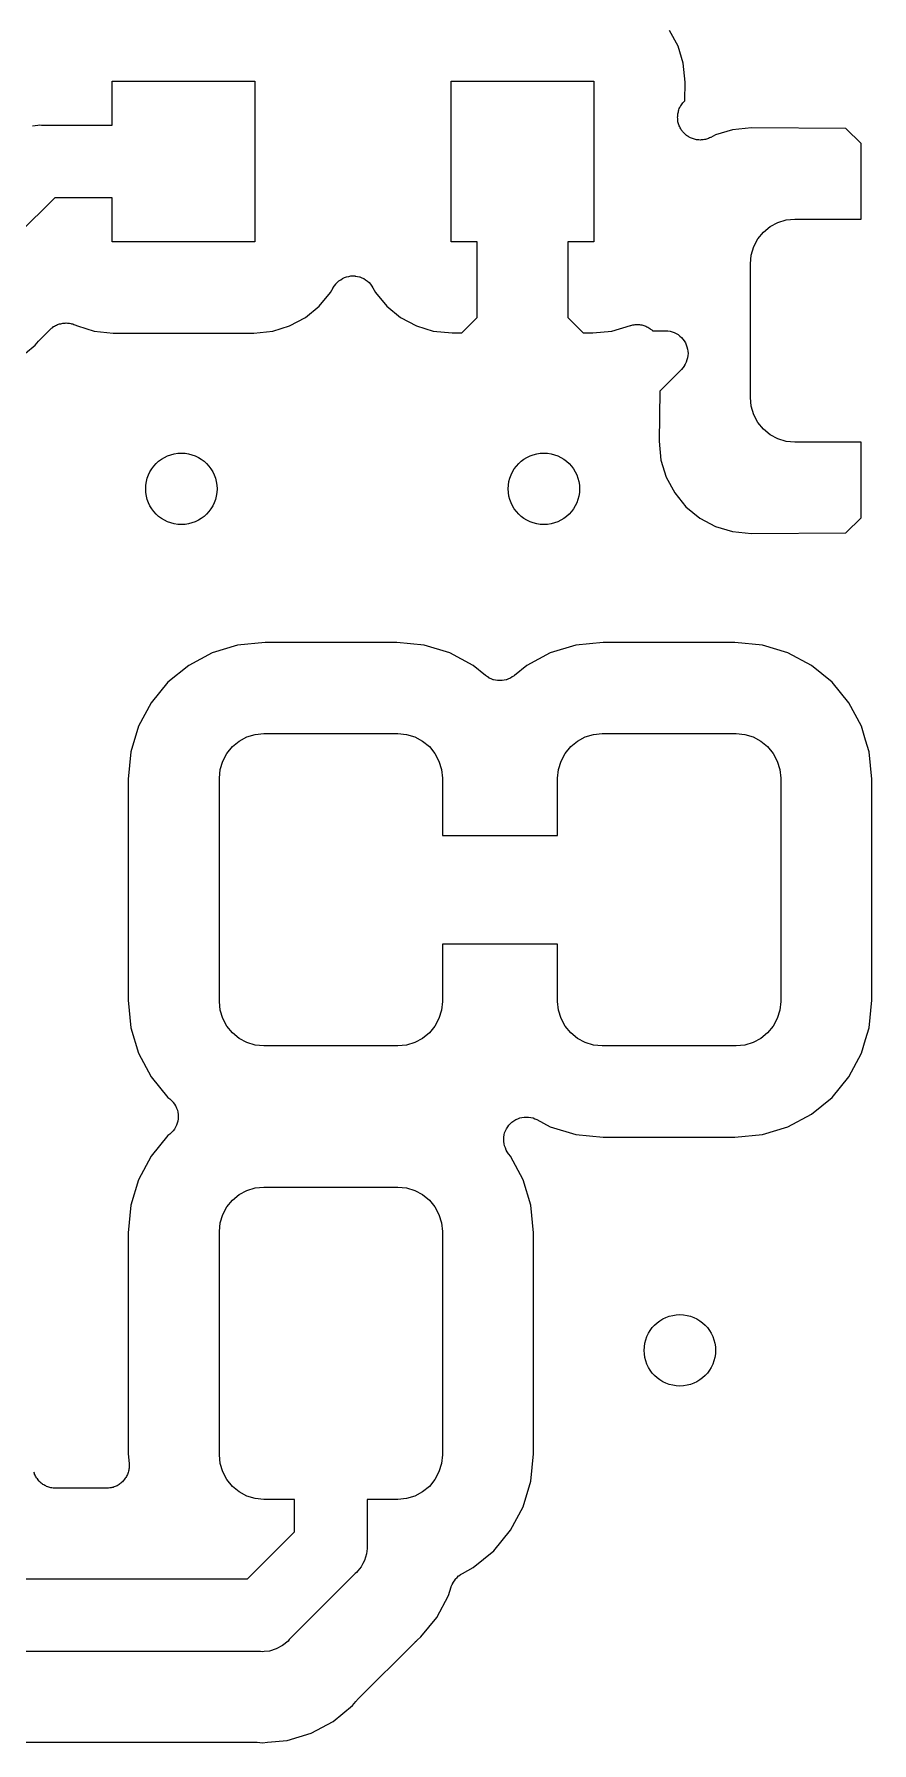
# Model space of a CAD drawing. Extents: x 105 to 193.4, y -145.7 to -72.2.
# Drawn here: x 172.15 to 176.84, y -93.13 to -83.56 of the extents above; entities that cross this region are included whole.
import ezdxf

# ---------------------------------------------------------------- set-up
doc = ezdxf.new("R2010")
doc.units = 0
doc.layers.add('BLACK', color=7, linetype='CONTINUOUS')

msp = doc.modelspace()

# ---------------------------------------------------------------- linework, layer by layer
at = {"layer": 'BLACK', "linetype": 'CONTINUOUS'}
for p, q in [((175.758, -83.6267), (175.71, -83.5384)), ((175.787, -83.7224), (175.758, -83.6267)), ((175.797, -83.8271), (175.787, -83.7224)), ((172.586, -84.0688), (172.586, -83.822)), ((172.586, -83.822), (173.386, -83.822)), ((173.386, -83.822), (173.386, -84.722)), ((174.486, -84.722), (174.486, -83.822)), ((174.486, -83.822), (175.286, -83.822)), ((175.286, -83.822), (175.286, -84.722)), ((175.795, -83.9327), (175.797, -83.8271)), ((175.784, -83.9444), (175.788, -83.94)), ((175.788, -83.94), (175.792, -83.9353)), ((175.792, -83.9353), (175.795, -83.9327)), ((175.755, -84.0247), (175.756, -84.0184)), ((175.756, -84.0308), (175.755, -84.0247)), ((175.756, -84.0121), (175.757, -84.0061)), ((175.756, -84.0184), (175.756, -84.0121)), ((175.756, -84.0369), (175.756, -84.0308)), ((175.757, -84.0431), (175.756, -84.0369)), ((175.757, -84.0061), (175.758, -84)), ((175.758, -84), (175.76, -83.994)), ((175.76, -83.994), (175.761, -83.9878)), ((175.761, -83.9878), (175.763, -83.9822)), ((175.763, -83.9822), (175.765, -83.9763)), ((175.765, -83.9763), (175.768, -83.9707)), ((175.768, -83.9707), (175.77, -83.9649)), ((175.77, -83.9649), (175.774, -83.9598)), ((175.774, -83.9598), (175.777, -83.9544)), ((175.777, -83.9544), (175.781, -83.9496)), ((175.781, -83.9496), (175.784, -83.9444)), ((172.14, -84.0717), (172.17, -84.0688)), ((172.17, -84.0688), (172.18, -84.0678)), ((172.17, -84.0688), (172.17, -84.0688)), ((172.18, -84.0678), (172.19, -84.0688)), ((172.19, -84.0688), (172.586, -84.0688)), ((175.757, -84.0493), (175.757, -84.0431)), ((175.759, -84.0552), (175.757, -84.0493)), ((175.76, -84.0612), (175.759, -84.0552)), ((175.763, -84.0671), (175.76, -84.0612)), ((175.765, -84.0731), (175.763, -84.0671)), ((175.767, -84.0785), (175.765, -84.0731)), ((175.77, -84.0842), (175.767, -84.0785)), ((175.773, -84.0894), (175.77, -84.0842)), ((175.776, -84.095), (175.773, -84.0894)), ((175.78, -84.0998), (175.776, -84.095)), ((175.783, -84.1049), (175.78, -84.0998)), ((175.788, -84.1094), (175.783, -84.1049)), ((175.792, -84.1143), (175.788, -84.1094)), ((175.796, -84.1182), (175.792, -84.1143)), ((175.801, -84.1226), (175.796, -84.1182)), ((175.806, -84.1261), (175.801, -84.1226)), ((175.811, -84.1301), (175.806, -84.1261)), ((175.816, -84.1331), (175.811, -84.1301)), ((175.821, -84.1365), (175.816, -84.1331)), ((175.968, -84.1234), (175.942, -84.1371)), ((176.063, -84.0944), (175.968, -84.1234)), ((176.169, -84.084), (176.063, -84.0944)), ((176.699, -84.0867), (176.169, -84.084)), ((176.784, -84.1714), (176.699, -84.0867)), ((175.827, -84.139), (175.821, -84.1365)), ((175.833, -84.142), (175.827, -84.139)), ((175.838, -84.1438), (175.833, -84.142)), ((175.844, -84.1462), (175.838, -84.1438)), ((175.85, -84.1475), (175.844, -84.1462)), ((175.856, -84.1494), (175.85, -84.1475)), ((175.862, -84.1501), (175.856, -84.1494)), ((175.868, -84.1513), (175.862, -84.1501)), ((175.875, -84.1514), (175.868, -84.1513)), ((175.881, -84.1521), (175.875, -84.1514)), ((175.887, -84.1516), (175.881, -84.1521)), ((175.893, -84.1516), (175.887, -84.1516)), ((175.899, -84.1505), (175.893, -84.1516)), ((175.906, -84.1499), (175.899, -84.1505)), ((175.911, -84.1482), (175.906, -84.1499)), ((175.917, -84.1471), (175.911, -84.1482)), ((175.923, -84.1448), (175.917, -84.1471)), ((175.929, -84.143), (175.923, -84.1448)), ((175.935, -84.1402), (175.929, -84.143)), ((175.94, -84.1379), (175.935, -84.1402)), ((175.942, -84.1371), (175.94, -84.1379)), ((176.784, -84.595), (176.784, -84.1714)), ((172.264, -84.4752), (172.06, -84.6786)), ((172.586, -84.4752), (172.264, -84.4752)), ((172.586, -84.722), (172.586, -84.4752)), ((176.317, -84.614), (176.364, -84.5998)), ((176.364, -84.5998), (176.413, -84.595)), ((176.413, -84.595), (176.784, -84.595)), ((176.182, -84.7493), (176.205, -84.7061)), ((176.205, -84.7061), (176.236, -84.6682)), ((176.236, -84.6682), (176.274, -84.6371)), ((176.274, -84.6371), (176.317, -84.614)), ((173.386, -84.722), (172.586, -84.722)), ((174.632, -84.722), (174.486, -84.722)), ((174.632, -85.1456), (174.632, -84.722)), ((175.286, -84.722), (175.14, -84.722)), ((175.14, -84.722), (175.14, -85.1456)), ((176.163, -84.845), (176.168, -84.7962)), ((176.168, -84.7962), (176.182, -84.7493)), ((176.163, -85.595), (176.163, -84.845)), ((173.81, -85.0056), (173.824, -84.9802)), ((173.824, -84.9802), (173.825, -84.9792)), ((173.825, -84.9787), (173.832, -84.9686)), ((173.825, -84.9791), (173.825, -84.9787)), ((173.825, -84.9792), (173.825, -84.9791)), ((173.825, -84.9791), (173.825, -84.9791)), ((173.832, -84.9686), (173.839, -84.9587)), ((173.839, -84.9582), (173.848, -84.9497)), ((173.839, -84.9585), (173.839, -84.9582)), ((173.839, -84.9587), (173.839, -84.9585)), ((173.848, -84.9497), (173.856, -84.9413)), ((173.856, -84.9411), (173.857, -84.9409)), ((173.856, -84.9413), (173.856, -84.9411)), ((173.857, -84.9409), (173.867, -84.9343)), ((173.867, -84.9343), (173.877, -84.9277)), ((173.877, -84.9274), (173.889, -84.9229)), ((173.877, -84.9276), (173.877, -84.9274)), ((173.877, -84.9277), (173.877, -84.9276)), ((173.889, -84.9229), (173.9, -84.9183)), ((173.9, -84.9182), (173.912, -84.9159)), ((173.9, -84.9183), (173.9, -84.9182)), ((173.9, -84.9183), (173.9, -84.9183)), ((173.912, -84.9159), (173.924, -84.9136)), ((173.924, -84.9136), (173.924, -84.9136)), ((173.924, -84.9136), (173.925, -84.9136)), ((173.925, -84.9136), (173.937, -84.9137)), ((173.937, -84.9137), (173.949, -84.9137)), ((173.949, -84.9137), (173.949, -84.9138)), ((173.949, -84.9138), (173.95, -84.9138)), ((173.95, -84.9138), (173.961, -84.9162)), ((173.961, -84.9162), (173.973, -84.9187)), ((173.973, -84.9187), (173.974, -84.9188)), ((173.974, -84.9188), (173.974, -84.9188)), ((173.974, -84.9188), (173.985, -84.9235)), ((173.985, -84.9235), (173.996, -84.9282)), ((173.996, -84.9282), (173.996, -84.9284)), ((173.996, -84.9284), (173.997, -84.9285)), ((173.997, -84.9285), (174.007, -84.9352)), ((174.007, -84.9352), (174.017, -84.942)), ((174.017, -84.942), (174.017, -84.9422)), ((174.017, -84.9422), (174.017, -84.9424)), ((174.017, -84.9424), (174.026, -84.951)), ((174.026, -84.951), (174.034, -84.9596)), ((174.034, -84.9596), (174.034, -84.9598)), ((174.034, -84.9598), (174.035, -84.96)), ((174.035, -84.96), (174.041, -84.97)), ((174.041, -84.97), (174.048, -84.9802)), ((174.048, -84.9802), (174.062, -85.0056)), ((173.67, -85.1464), (173.747, -85.0829)), ((173.747, -85.0829), (173.81, -85.0056)), ((174.062, -85.0056), (174.125, -85.0829)), ((174.125, -85.0829), (174.202, -85.1464)), ((172.274, -85.189), (172.28, -85.1859)), ((172.28, -85.1859), (172.286, -85.1844)), ((172.286, -85.1844), (172.291, -85.1822)), ((172.291, -85.1822), (172.298, -85.1809)), ((172.298, -85.1809), (172.304, -85.179)), ((172.304, -85.179), (172.31, -85.1785)), ((172.31, -85.1785), (172.315, -85.1774)), ((172.315, -85.1774), (172.322, -85.1775)), ((172.322, -85.1775), (172.329, -85.1769)), ((172.329, -85.1769), (172.335, -85.1775)), ((172.335, -85.1775), (172.34, -85.1775)), ((172.34, -85.1775), (172.347, -85.1788)), ((172.347, -85.1788), (172.354, -85.1795)), ((172.354, -85.1795), (172.359, -85.1813)), ((172.359, -85.1813), (172.365, -85.1824)), ((172.365, -85.1824), (172.371, -85.1849)), ((172.371, -85.1849), (172.377, -85.187)), ((173.581, -85.1936), (173.67, -85.1464)), ((174.202, -85.1464), (174.291, -85.1936)), ((174.546, -85.2314), (174.632, -85.1456)), ((175.14, -85.1456), (175.226, -85.2314)), ((175.511, -85.1868), (175.517, -85.1856)), ((175.517, -85.1856), (175.523, -85.1857)), ((175.523, -85.1857), (175.529, -85.1852)), ((175.529, -85.1852), (175.535, -85.1859)), ((175.535, -85.1859), (175.542, -85.1859)), ((175.542, -85.1859), (175.548, -85.1871)), ((172.155, -85.3013), (172.174, -85.279)), ((172.174, -85.279), (172.175, -85.2777)), ((172.175, -85.2777), (172.179, -85.2739)), ((172.179, -85.2739), (172.182, -85.2698)), ((172.182, -85.2698), (172.238, -85.2141)), ((172.238, -85.2141), (172.239, -85.2128)), ((172.239, -85.2128), (172.243, -85.2093)), ((172.243, -85.2093), (172.247, -85.2053)), ((172.247, -85.2053), (172.253, -85.2016)), ((172.253, -85.2016), (172.258, -85.1974)), ((172.258, -85.1974), (172.263, -85.1947)), ((172.263, -85.1947), (172.268, -85.1916)), ((172.268, -85.1916), (172.274, -85.189)), ((172.377, -85.187), (172.382, -85.1897)), ((172.382, -85.1897), (172.387, -85.1919)), ((172.387, -85.1919), (172.391, -85.1936)), ((172.391, -85.1936), (172.486, -85.2226)), ((172.486, -85.2226), (172.592, -85.2331)), ((172.592, -85.2331), (173.38, -85.2331)), ((173.38, -85.2331), (173.486, -85.2227)), ((173.486, -85.2227), (173.581, -85.1936)), ((174.291, -85.1936), (174.386, -85.2226)), ((174.386, -85.2226), (174.491, -85.2329)), ((174.491, -85.2329), (174.546, -85.2314)), ((175.226, -85.2314), (175.281, -85.2329)), ((175.281, -85.2329), (175.386, -85.2227)), ((175.386, -85.2227), (175.491, -85.1906)), ((175.491, -85.1906), (175.493, -85.1901)), ((175.493, -85.1901), (175.499, -85.1891)), ((175.499, -85.1891), (175.504, -85.1874)), ((175.504, -85.1874), (175.511, -85.1868)), ((175.548, -85.1871), (175.554, -85.1878)), ((175.554, -85.1878), (175.56, -85.1897)), ((175.56, -85.1897), (175.566, -85.1911)), ((175.566, -85.1911), (175.572, -85.1934)), ((175.572, -85.1934), (175.577, -85.1951)), ((175.577, -85.1951), (175.583, -85.1982)), ((175.583, -85.1982), (175.589, -85.2008)), ((175.589, -85.2008), (175.594, -85.2041)), ((175.594, -85.2041), (175.599, -85.2069)), ((175.599, -85.2069), (175.604, -85.2111)), ((175.604, -85.2111), (175.61, -85.2148)), ((175.61, -85.2148), (175.614, -85.2189)), ((175.614, -85.2189), (175.615, -85.22)), ((175.615, -85.22), (175.687, -85.22)), ((175.687, -85.22), (175.688, -85.22)), ((175.688, -85.22), (175.688, -85.22)), ((175.688, -85.22), (175.688, -85.22)), ((175.688, -85.22), (175.689, -85.22)), ((175.689, -85.22), (175.701, -85.2214)), ((175.701, -85.2214), (175.713, -85.2227)), ((175.713, -85.2227), (175.713, -85.2228)), ((175.713, -85.2228), (175.713, -85.2228)), ((175.713, -85.2228), (175.725, -85.2264)), ((175.725, -85.2264), (175.736, -85.2301)), ((175.736, -85.2301), (175.737, -85.2302)), ((175.737, -85.2302), (175.737, -85.2303)), ((175.737, -85.2303), (175.747, -85.2361)), ((175.747, -85.2361), (175.758, -85.242)), ((175.758, -85.242), (175.758, -85.2421)), ((175.758, -85.2421), (175.758, -85.2422)), ((175.758, -85.2422), (175.768, -85.2499)), ((175.768, -85.2499), (175.777, -85.2578)), ((175.777, -85.2578), (175.777, -85.258)), ((175.777, -85.258), (175.777, -85.2581)), ((175.777, -85.2581), (175.785, -85.2675)), ((175.785, -85.2675), (175.793, -85.2771)), ((175.793, -85.2771), (175.793, -85.2773)), ((175.793, -85.2773), (175.793, -85.2775)), ((175.793, -85.2775), (175.799, -85.2881)), ((172.047, -85.3902), (172.155, -85.3013)), ((175.799, -85.2881), (175.804, -85.299)), ((175.804, -85.299), (175.804, -85.2992)), ((175.804, -85.2992), (175.804, -85.2994)), ((175.804, -85.2994), (175.808, -85.3108)), ((175.808, -85.3108), (175.811, -85.3228)), ((175.811, -85.3725), (175.808, -85.3841)), ((175.811, -85.3228), (175.811, -85.323)), ((175.811, -85.323), (175.811, -85.3232)), ((175.811, -85.3232), (175.813, -85.3351)), ((175.812, -85.3598), (175.811, -85.3721)), ((175.811, -85.3721), (175.811, -85.3723)), ((175.811, -85.3723), (175.811, -85.3725)), ((175.814, -85.3479), (175.812, -85.3598)), ((175.813, -85.3351), (175.814, -85.3474)), ((175.814, -85.3474), (175.814, -85.3477)), ((175.814, -85.3477), (175.814, -85.3479)), ((175.777, -85.4368), (175.655, -85.5588)), ((175.784, -85.4273), (175.777, -85.4368)), ((175.792, -85.418), (175.784, -85.4273)), ((175.798, -85.4068), (175.792, -85.4177)), ((175.792, -85.4177), (175.792, -85.4178)), ((175.792, -85.4178), (175.792, -85.418)), ((175.804, -85.3962), (175.798, -85.4068)), ((175.808, -85.3841), (175.804, -85.3958)), ((175.804, -85.3958), (175.804, -85.396)), ((175.804, -85.396), (175.804, -85.3962)), ((175.655, -85.5588), (175.652, -85.8393)), ((176.168, -85.6438), (176.163, -85.595)), ((176.182, -85.6907), (176.168, -85.6438)), ((176.205, -85.7339), (176.182, -85.6907)), ((176.236, -85.7718), (176.205, -85.7339)), ((175.652, -85.8393), (175.662, -85.9446)), ((176.274, -85.8029), (176.236, -85.7718)), ((176.317, -85.826), (176.274, -85.8029)), ((176.364, -85.8402), (176.317, -85.826)), ((176.413, -85.845), (176.364, -85.8402)), ((176.784, -85.845), (176.413, -85.845)), ((176.784, -86.2686), (176.784, -85.845)), ((175.662, -85.9446), (175.691, -86.0403)), ((175.691, -86.0403), (175.739, -86.1286)), ((175.739, -86.1286), (175.802, -86.2059)), ((175.802, -86.2059), (175.879, -86.2694)), ((175.879, -86.2694), (175.968, -86.3166)), ((175.968, -86.3166), (176.063, -86.3456)), ((176.699, -86.3533), (176.784, -86.2686)), ((176.063, -86.3456), (176.169, -86.356)), ((176.169, -86.356), (176.699, -86.3533)), ((173.289, -86.9812), (173.146, -87.0244)), ((173.443, -86.9659), (173.289, -86.9812)), ((174.181, -86.9659), (173.443, -86.9659)), ((174.335, -86.9812), (174.181, -86.9659)), ((174.478, -87.0244), (174.335, -86.9812)), ((175.185, -86.9812), (175.042, -87.0244)), ((175.339, -86.9659), (175.185, -86.9812)), ((176.077, -86.9659), (175.339, -86.9659)), ((176.231, -86.9812), (176.077, -86.9659)), ((176.374, -87.0244), (176.231, -86.9812)), ((173.015, -87.0947), (172.899, -87.1893)), ((173.146, -87.0244), (173.015, -87.0947)), ((174.609, -87.0947), (174.478, -87.0244)), ((174.679, -87.1521), (174.609, -87.0947)), ((174.911, -87.0947), (174.841, -87.1521)), ((175.042, -87.0244), (174.911, -87.0947)), ((176.505, -87.0947), (176.374, -87.0244)), ((176.621, -87.1893), (176.505, -87.0947)), ((172.899, -87.1893), (172.805, -87.3045)), ((174.689, -87.1587), (174.679, -87.1521)), ((174.699, -87.1654), (174.689, -87.1587)), ((174.7, -87.1656), (174.699, -87.1654)), ((174.7, -87.1659), (174.7, -87.1656)), ((174.711, -87.1704), (174.7, -87.1659)), ((174.722, -87.1751), (174.711, -87.1704)), ((174.722, -87.1752), (174.722, -87.1751)), ((174.723, -87.1754), (174.722, -87.1752)), ((174.735, -87.1777), (174.723, -87.1754)), ((174.746, -87.1802), (174.735, -87.1777)), ((174.747, -87.1802), (174.746, -87.1802)), ((174.747, -87.1803), (174.747, -87.1802)), ((174.759, -87.1803), (174.747, -87.1803)), ((174.771, -87.1805), (174.759, -87.1803)), ((174.772, -87.1804), (174.771, -87.1805)), ((174.784, -87.1781), (174.772, -87.1804)), ((174.772, -87.1804), (174.772, -87.1804)), ((174.795, -87.1759), (174.784, -87.1781)), ((174.796, -87.1757), (174.795, -87.1759)), ((174.807, -87.1711), (174.796, -87.1756)), ((174.796, -87.1756), (174.796, -87.1757)), ((174.818, -87.1667), (174.807, -87.1711)), ((174.819, -87.1664), (174.818, -87.1667)), ((174.829, -87.1597), (174.819, -87.1662)), ((174.819, -87.1662), (174.819, -87.1664)), ((174.839, -87.1532), (174.829, -87.1597)), ((174.84, -87.1526), (174.839, -87.1532)), ((174.841, -87.1521), (174.84, -87.1526)), ((174.84, -87.1526), (174.84, -87.1526)), ((174.84, -87.1526), (174.84, -87.1526)), ((176.715, -87.3045), (176.621, -87.1893)), ((172.805, -87.3045), (172.734, -87.436)), ((176.786, -87.436), (176.715, -87.3045)), ((172.734, -87.436), (172.691, -87.5786)), ((173.341, -87.496), (173.388, -87.4818)), ((173.388, -87.4818), (173.437, -87.477)), ((173.437, -87.477), (174.187, -87.477)), ((174.187, -87.477), (174.236, -87.4818)), ((174.236, -87.4818), (174.283, -87.496)), ((175.237, -87.496), (175.284, -87.4818)), ((175.284, -87.4818), (175.333, -87.477)), ((175.333, -87.477), (176.083, -87.477)), ((176.083, -87.477), (176.132, -87.4818)), ((176.132, -87.4818), (176.179, -87.496)), ((176.809, -87.5138), (176.786, -87.436)), ((172.691, -87.5786), (172.676, -87.7332)), ((173.229, -87.5881), (173.26, -87.5502)), ((173.26, -87.5502), (173.298, -87.5191)), ((173.298, -87.5191), (173.341, -87.496)), ((174.283, -87.496), (174.326, -87.5191)), ((174.326, -87.5191), (174.364, -87.5502)), ((174.364, -87.5502), (174.395, -87.5881)), ((175.125, -87.5881), (175.156, -87.5502)), ((175.156, -87.5502), (175.194, -87.5191)), ((175.194, -87.5191), (175.237, -87.496)), ((176.179, -87.496), (176.222, -87.5191)), ((176.222, -87.5191), (176.26, -87.5502)), ((176.26, -87.5502), (176.291, -87.5881)), ((176.809, -87.5139), (176.809, -87.5138)), ((176.829, -87.5786), (176.809, -87.5139)), ((176.844, -87.7332), (176.829, -87.5786)), ((173.192, -87.6782), (173.206, -87.6313)), ((173.206, -87.6313), (173.229, -87.5881)), ((174.395, -87.5881), (174.418, -87.6313)), ((174.418, -87.6313), (174.432, -87.6782)), ((175.088, -87.6782), (175.102, -87.6313)), ((175.102, -87.6313), (175.125, -87.5881)), ((176.291, -87.5881), (176.314, -87.6313)), ((176.314, -87.6313), (176.328, -87.6782)), ((172.676, -87.7332), (172.676, -88.9708)), ((173.187, -87.727), (173.192, -87.6782)), ((173.187, -88.977), (173.187, -87.727)), ((174.432, -87.6782), (174.437, -87.727)), ((174.437, -87.727), (174.437, -88.0472)), ((175.083, -87.727), (175.088, -87.6782)), ((175.083, -88.0472), (175.083, -87.727)), ((176.328, -87.6782), (176.333, -87.727)), ((176.333, -87.727), (176.333, -88.977)), ((176.844, -88.9708), (176.844, -87.7332)), ((174.437, -88.0472), (175.083, -88.0472)), ((175.083, -88.6568), (174.437, -88.6568)), ((174.437, -88.6568), (174.437, -88.977)), ((175.083, -88.977), (175.083, -88.6568)), ((172.676, -88.9708), (172.691, -89.1254)), ((173.192, -89.0258), (173.187, -88.977)), ((174.437, -88.977), (174.432, -89.0258)), ((175.088, -89.0258), (175.083, -88.977)), ((176.333, -88.977), (176.328, -89.0258)), ((176.829, -89.1254), (176.844, -88.9708)), ((173.206, -89.0727), (173.192, -89.0258)), ((173.229, -89.1159), (173.206, -89.0727)), ((174.418, -89.0727), (174.395, -89.1159)), ((174.432, -89.0258), (174.418, -89.0727)), ((175.102, -89.0727), (175.088, -89.0258)), ((175.125, -89.1159), (175.102, -89.0727)), ((176.314, -89.0727), (176.291, -89.1159)), ((176.328, -89.0258), (176.314, -89.0727)), ((172.691, -89.1254), (172.734, -89.268)), ((173.26, -89.1538), (173.229, -89.1159)), ((173.298, -89.1849), (173.26, -89.1538)), ((173.341, -89.208), (173.298, -89.1849)), ((174.326, -89.1849), (174.283, -89.208)), ((174.364, -89.1538), (174.326, -89.1849)), ((174.395, -89.1159), (174.364, -89.1538)), ((175.156, -89.1538), (175.125, -89.1159)), ((175.194, -89.1849), (175.156, -89.1538)), ((175.237, -89.208), (175.194, -89.1849)), ((176.222, -89.1849), (176.179, -89.208)), ((176.26, -89.1538), (176.222, -89.1849)), ((176.291, -89.1159), (176.26, -89.1538)), ((176.786, -89.268), (176.809, -89.1901)), ((176.809, -89.1901), (176.829, -89.1254)), ((176.809, -89.1901), (176.809, -89.1901)), ((172.734, -89.268), (172.805, -89.3995)), ((173.388, -89.2222), (173.341, -89.208)), ((173.437, -89.227), (173.388, -89.2222)), ((174.187, -89.227), (173.437, -89.227)), ((174.236, -89.2222), (174.187, -89.227)), ((174.283, -89.208), (174.236, -89.2222)), ((175.284, -89.2222), (175.237, -89.208)), ((175.333, -89.227), (175.284, -89.2222)), ((176.083, -89.227), (175.333, -89.227)), ((176.132, -89.2222), (176.083, -89.227)), ((176.179, -89.208), (176.132, -89.2222)), ((176.715, -89.3995), (176.786, -89.268)), ((172.805, -89.3995), (172.899, -89.5147)), ((176.621, -89.5147), (176.715, -89.3995)), ((172.899, -89.5147), (172.91, -89.5238)), ((172.91, -89.5238), (172.911, -89.5245)), ((172.911, -89.5245), (172.911, -89.5245)), ((172.911, -89.5245), (172.911, -89.5245)), ((172.911, -89.5245), (172.912, -89.525)), ((172.912, -89.525), (172.92, -89.5336)), ((172.92, -89.5336), (172.929, -89.5421)), ((172.929, -89.5421), (172.929, -89.5424)), ((172.929, -89.5424), (172.929, -89.5427)), ((172.929, -89.5427), (172.936, -89.5528)), ((172.936, -89.5528), (172.942, -89.5628)), ((172.942, -89.5628), (172.942, -89.5632)), ((172.942, -89.5632), (172.943, -89.5635)), ((172.943, -89.5635), (172.947, -89.5746)), ((172.947, -89.5746), (172.952, -89.5858)), ((172.952, -89.5858), (172.952, -89.5862)), ((172.952, -89.5862), (172.952, -89.5865)), ((172.952, -89.5865), (172.954, -89.5982)), ((176.505, -89.6093), (176.621, -89.5147)), ((172.941, -89.6827), (172.935, -89.6926)), ((172.942, -89.6821), (172.941, -89.6824)), ((172.941, -89.6824), (172.941, -89.6827)), ((172.946, -89.6709), (172.942, -89.6821)), ((172.951, -89.6599), (172.946, -89.6709)), ((172.954, -89.6474), (172.951, -89.6592)), ((172.951, -89.6592), (172.951, -89.6595)), ((172.951, -89.6595), (172.951, -89.6599)), ((172.954, -89.5982), (172.956, -89.6101)), ((172.956, -89.6357), (172.954, -89.6474)), ((172.956, -89.6101), (172.956, -89.6105)), ((172.956, -89.6105), (172.956, -89.6109)), ((172.956, -89.6109), (172.956, -89.6228)), ((172.956, -89.6228), (172.956, -89.6349)), ((172.956, -89.6349), (172.956, -89.6353)), ((172.956, -89.6353), (172.956, -89.6357)), ((174.796, -89.6908), (174.803, -89.6808)), ((174.803, -89.6808), (174.81, -89.6704)), ((174.81, -89.6703), (174.819, -89.6617)), ((174.81, -89.6704), (174.81, -89.6703)), ((174.81, -89.6704), (174.81, -89.6704)), ((174.819, -89.6617), (174.827, -89.653)), ((174.827, -89.6529), (174.838, -89.646)), ((174.827, -89.653), (174.827, -89.6529)), ((174.827, -89.653), (174.827, -89.653)), ((174.838, -89.646), (174.848, -89.6393)), ((174.848, -89.6392), (174.86, -89.6345)), ((174.848, -89.6393), (174.848, -89.6392)), ((174.848, -89.6393), (174.848, -89.6393)), ((174.86, -89.6345), (174.871, -89.6299)), ((174.871, -89.6299), (174.883, -89.6275)), ((174.871, -89.6299), (174.871, -89.6299)), ((174.871, -89.6299), (174.871, -89.6299)), ((174.883, -89.6275), (174.895, -89.6252)), ((174.895, -89.6252), (174.895, -89.6252)), ((174.895, -89.6252), (174.895, -89.6252)), ((174.895, -89.6252), (174.908, -89.6252)), ((174.908, -89.6252), (174.92, -89.6252)), ((174.92, -89.6252), (174.92, -89.6253)), ((174.92, -89.6253), (174.92, -89.6253)), ((174.92, -89.6253), (174.933, -89.6277)), ((174.933, -89.6277), (174.944, -89.6301)), ((174.944, -89.6301), (174.944, -89.6302)), ((174.944, -89.6302), (174.945, -89.6302)), ((174.945, -89.6302), (174.956, -89.6349)), ((174.956, -89.6349), (174.967, -89.6396)), ((174.967, -89.6396), (175.042, -89.6796)), ((175.042, -89.6796), (175.185, -89.7228)), ((176.231, -89.7228), (176.374, -89.6796)), ((176.374, -89.6796), (176.505, -89.6093)), ((172.899, -89.7293), (172.805, -89.8445)), ((172.91, -89.7202), (172.899, -89.7293)), ((172.919, -89.7116), (172.91, -89.7202)), ((172.927, -89.7033), (172.919, -89.7116)), ((172.928, -89.7029), (172.927, -89.7033)), ((172.935, -89.6926), (172.928, -89.7027)), ((172.928, -89.7027), (172.928, -89.7029)), ((174.781, -89.7378), (174.784, -89.7255)), ((174.781, -89.7379), (174.781, -89.7378)), ((174.781, -89.7381), (174.781, -89.7379)), ((174.781, -89.7502), (174.781, -89.7381)), ((174.781, -89.7626), (174.781, -89.7502)), ((174.781, -89.7627), (174.781, -89.7626)), ((174.781, -89.7628), (174.781, -89.7627)), ((174.783, -89.7746), (174.781, -89.7628)), ((174.785, -89.787), (174.783, -89.7746)), ((174.784, -89.7255), (174.786, -89.7138)), ((174.786, -89.7136), (174.791, -89.7022)), ((174.786, -89.7137), (174.786, -89.7136)), ((174.786, -89.7138), (174.786, -89.7137)), ((174.791, -89.7022), (174.796, -89.691)), ((174.796, -89.6909), (174.796, -89.6908)), ((174.796, -89.691), (174.796, -89.6909)), ((175.185, -89.7228), (175.339, -89.7381)), ((175.339, -89.7381), (176.077, -89.7381)), ((176.077, -89.7381), (176.231, -89.7228)), ((172.805, -89.8445), (172.734, -89.976)), ((174.785, -89.7871), (174.785, -89.787)), ((174.785, -89.7872), (174.785, -89.7871)), ((174.79, -89.7982), (174.785, -89.7872)), ((174.795, -89.81), (174.79, -89.7982)), ((174.795, -89.8101), (174.795, -89.81)), ((174.795, -89.8102), (174.795, -89.8101)), ((174.801, -89.82), (174.795, -89.8102)), ((174.808, -89.8308), (174.801, -89.82)), ((174.808, -89.831), (174.808, -89.8308)), ((174.809, -89.8322), (174.808, -89.831)), ((174.808, -89.831), (174.808, -89.831)), ((174.808, -89.831), (174.808, -89.831)), ((174.819, -89.8445), (174.809, -89.8322)), ((174.89, -89.976), (174.819, -89.8445)), ((172.734, -89.976), (172.691, -90.1186)), ((173.26, -90.0902), (173.298, -90.0591)), ((173.298, -90.0591), (173.341, -90.036)), ((173.341, -90.036), (173.388, -90.0218)), ((173.388, -90.0218), (173.437, -90.017)), ((173.437, -90.017), (174.187, -90.017)), ((174.187, -90.017), (174.236, -90.0218)), ((174.236, -90.0218), (174.283, -90.036)), ((174.283, -90.036), (174.326, -90.0591)), ((174.326, -90.0591), (174.364, -90.0902)), ((174.933, -90.1186), (174.89, -89.976)), ((172.691, -90.1186), (172.676, -90.2732)), ((173.206, -90.1713), (173.229, -90.1281)), ((173.229, -90.1281), (173.26, -90.0902)), ((174.364, -90.0902), (174.395, -90.1281)), ((174.395, -90.1281), (174.418, -90.1713)), ((174.948, -90.2732), (174.933, -90.1186)), ((173.187, -90.267), (173.192, -90.2182)), ((173.192, -90.2182), (173.206, -90.1713)), ((174.418, -90.1713), (174.432, -90.2182)), ((174.432, -90.2182), (174.437, -90.267)), ((172.676, -90.2732), (172.676, -91.5108)), ((173.187, -91.517), (173.187, -90.267)), ((174.437, -90.267), (174.437, -91.517)), ((174.948, -91.5108), (174.948, -90.2732)), ((172.676, -91.5108), (172.681, -91.5654)), ((172.68, -91.5976), (172.679, -91.6033)), ((172.681, -91.5919), (172.68, -91.5976)), ((172.681, -91.5654), (172.681, -91.5671)), ((172.681, -91.5671), (172.681, -91.5729)), ((172.681, -91.5729), (172.682, -91.5787)), ((172.682, -91.5787), (172.681, -91.5853)), ((172.681, -91.5853), (172.681, -91.5919)), ((173.192, -91.5658), (173.187, -91.517)), ((173.206, -91.6127), (173.192, -91.5658)), ((174.432, -91.5658), (174.418, -91.6127)), ((174.437, -91.517), (174.432, -91.5658)), ((174.933, -91.6654), (174.948, -91.5108)), ((172.15, -91.6198), (172.147, -91.6145)), ((172.151, -91.6254), (172.15, -91.6198)), ((172.154, -91.6312), (172.151, -91.6254)), ((172.157, -91.6374), (172.154, -91.6312)), ((172.16, -91.6422), (172.157, -91.6374)), ((172.163, -91.6473), (172.16, -91.6422)), ((172.167, -91.6525), (172.163, -91.6473)), ((172.171, -91.658), (172.167, -91.6525)), ((172.175, -91.6621), (172.171, -91.658)), ((172.178, -91.6667), (172.175, -91.6621)), ((172.183, -91.6709), (172.178, -91.6667)), ((172.188, -91.6756), (172.183, -91.6709)), ((172.193, -91.6789), (172.188, -91.6756)), ((172.197, -91.6826), (172.193, -91.6789)), ((172.203, -91.6858), (172.197, -91.6826)), ((172.209, -91.6895), (172.203, -91.6858)), ((172.214, -91.6917), (172.209, -91.6895)), ((172.219, -91.6945), (172.214, -91.6917)), ((172.225, -91.6965), (172.219, -91.6945)), ((172.603, -91.6952), (172.597, -91.6971)), ((172.608, -91.6925), (172.603, -91.6952)), ((172.614, -91.6903), (172.608, -91.6925)), ((172.619, -91.6867), (172.614, -91.6903)), ((172.625, -91.6836), (172.619, -91.6867)), ((172.63, -91.6799), (172.625, -91.6836)), ((172.635, -91.6767), (172.63, -91.6799)), ((172.639, -91.6721), (172.635, -91.6767)), ((172.644, -91.6679), (172.639, -91.6721)), ((172.648, -91.6634), (172.644, -91.6679)), ((172.652, -91.6594), (172.648, -91.6634)), ((172.656, -91.6539), (172.652, -91.6594)), ((172.66, -91.6488), (172.656, -91.6539)), ((172.663, -91.6437), (172.66, -91.6488)), ((172.666, -91.6389), (172.663, -91.6437)), ((172.669, -91.6328), (172.666, -91.6389)), ((172.672, -91.627), (172.669, -91.6328)), ((172.674, -91.6215), (172.672, -91.627)), ((172.676, -91.6161), (172.674, -91.6215)), ((172.677, -91.6097), (172.676, -91.6161)), ((172.679, -91.6033), (172.677, -91.6097)), ((173.229, -91.6559), (173.206, -91.6127)), ((173.26, -91.6938), (173.229, -91.6559)), ((173.298, -91.7249), (173.26, -91.6938)), ((174.364, -91.6938), (174.326, -91.7249)), ((174.395, -91.6559), (174.364, -91.6938)), ((174.418, -91.6127), (174.395, -91.6559)), ((174.89, -91.808), (174.933, -91.6654)), ((172.231, -91.6991), (172.225, -91.6965)), ((172.237, -91.7003), (172.231, -91.6991)), ((172.243, -91.702), (172.237, -91.7003)), ((172.249, -91.7028), (172.243, -91.702)), ((172.256, -91.7041), (172.249, -91.7028)), ((172.262, -91.7041), (172.256, -91.7041)), ((172.267, -91.7048), (172.262, -91.7041)), ((172.269, -91.7048), (172.267, -91.7048)), ((172.555, -91.7048), (172.269, -91.7048)), ((172.561, -91.7042), (172.555, -91.7048)), ((172.566, -91.7043), (172.561, -91.7042)), ((172.573, -91.703), (172.566, -91.7043)), ((172.58, -91.7024), (172.573, -91.703)), ((172.585, -91.7007), (172.58, -91.7024)), ((172.591, -91.6996), (172.585, -91.7007)), ((172.597, -91.6971), (172.591, -91.6996)), ((173.341, -91.748), (173.298, -91.7249)), ((173.388, -91.7622), (173.341, -91.748)), ((173.437, -91.767), (173.388, -91.7622)), ((173.609, -91.767), (173.437, -91.767)), ((173.609, -91.9478), (173.609, -91.767)), ((174.187, -91.767), (174.015, -91.767)), ((174.015, -91.767), (174.015, -92.022)), ((174.236, -91.7622), (174.187, -91.767)), ((174.283, -91.748), (174.236, -91.7622)), ((174.326, -91.7249), (174.283, -91.748)), ((174.819, -91.9395), (174.89, -91.808)), ((173.344, -92.2128), (173.609, -91.9478)), ((174.725, -92.0547), (174.819, -91.9395)), ((174.012, -92.0718), (174.001, -92.1101)), ((174.015, -92.042), (174.012, -92.0718)), ((174.015, -92.022), (174.016, -92.032)), ((174.016, -92.032), (174.015, -92.042)), ((174.015, -92.042), (174.015, -92.042)), ((174.609, -92.1493), (174.725, -92.0547)), ((173.964, -92.1668), (173.956, -92.1764)), ((173.982, -92.1454), (173.964, -92.1668)), ((173.992, -92.1257), (173.982, -92.1454)), ((174.001, -92.1101), (173.992, -92.1257)), ((174.549, -92.1818), (174.609, -92.1493)), ((169.448, -92.2128), (173.344, -92.2128)), ((173.949, -92.1827), (173.579, -92.5526)), ((173.956, -92.1764), (173.949, -92.1827)), ((174.472, -92.3055), (174.487, -92.257)), ((174.487, -92.2553), (174.492, -92.2444)), ((174.487, -92.2565), (174.487, -92.2553)), ((174.487, -92.2566), (174.487, -92.2565)), ((174.487, -92.2565), (174.487, -92.2565)), ((174.487, -92.257), (174.487, -92.2566)), ((174.492, -92.2444), (174.497, -92.2337)), ((174.497, -92.2325), (174.504, -92.2228)), ((174.497, -92.2331), (174.497, -92.2325)), ((174.497, -92.2337), (174.497, -92.2331)), ((174.504, -92.2228), (174.51, -92.2131)), ((174.51, -92.2131), (174.511, -92.2126)), ((174.511, -92.2121), (174.52, -92.2039)), ((174.511, -92.2126), (174.511, -92.2121)), ((174.52, -92.2039), (174.528, -92.1956)), ((174.528, -92.1956), (174.529, -92.1952)), ((174.529, -92.1948), (174.539, -92.1883)), ((174.529, -92.1952), (174.529, -92.1948)), ((174.539, -92.1883), (174.549, -92.1818)), ((174.406, -92.429), (174.472, -92.3055)), ((174.317, -92.5373), (174.406, -92.429)), ((173.579, -92.5526), (173.572, -92.5604)), ((174.291, -92.5594), (174.295, -92.5556)), ((174.295, -92.5556), (174.317, -92.5373)), ((173.418, -92.6192), (169.374, -92.6192)), ((173.428, -92.6202), (173.418, -92.6192)), ((173.438, -92.6192), (173.428, -92.6202)), ((173.468, -92.6163), (173.438, -92.6192)), ((173.438, -92.6192), (173.438, -92.6192)), ((173.506, -92.6046), (173.468, -92.6163)), ((173.541, -92.5858), (173.506, -92.6046)), ((173.572, -92.5604), (173.541, -92.5858)), ((173.96, -92.8898), (174.286, -92.564)), ((174.286, -92.564), (174.287, -92.5628)), ((174.287, -92.5628), (174.291, -92.5594)), ((173.825, -93.0102), (173.933, -92.9213)), ((173.933, -92.9213), (173.952, -92.899)), ((173.952, -92.899), (173.953, -92.8977)), ((173.953, -92.8977), (173.957, -92.8939)), ((173.957, -92.8939), (173.96, -92.8898)), ((173.701, -93.0762), (173.825, -93.0102)), ((169.405, -93.1272), (173.387, -93.1272)), ((173.387, -93.1272), (173.389, -93.1272)), ((173.389, -93.1272), (173.394, -93.1278)), ((173.394, -93.1278), (173.399, -93.1278)), ((173.399, -93.1278), (173.428, -93.1306)), ((173.428, -93.1306), (173.457, -93.1278)), ((173.457, -93.1278), (173.567, -93.1169)), ((173.457, -93.1278), (173.457, -93.1278)), ((173.567, -93.1169), (173.701, -93.0762))]:
    msp.add_line(p, q, dxfattribs=at)
at = {"layer": 'BLACK'}
for centre in [(172.974, -86.106), (175.006, -86.106), (175.768, -90.932)]:
    msp.add_circle(centre, 0.2, dxfattribs=at)

doc.saveas('drawing.dxf')
